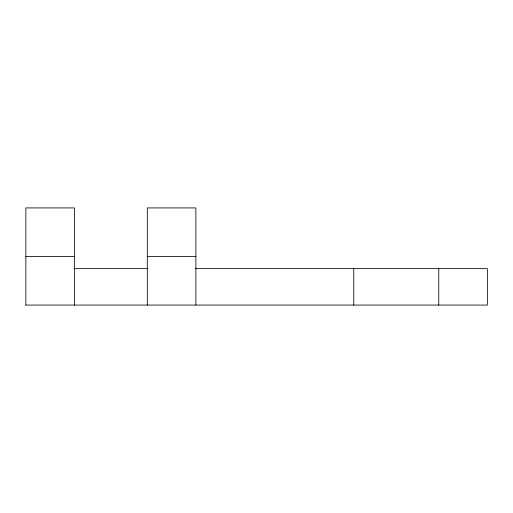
<?xml version="1.0" encoding="UTF-8"?>
<svg xmlns="http://www.w3.org/2000/svg" width="513" height="513" viewBox="0 0 513 513"><rect width="100%" height="100%" fill="white"/><g stroke="black" fill="none" stroke-linecap="round" stroke-linejoin="round"><path stroke-width="0.77" d="M25.862 256.5L74.443 256.5M147.308 256.5L195.883 256.5M73.968 268.645L147.744 268.645M195.543 268.645L487.35 268.645L487.35 305.075L25.65 305.075M438.775 268.645L438.775 305.075M353.765 268.645L353.765 305.075M195.883 305.075L195.883 207.925L147.308 207.925L147.308 305.075M74.443 305.075L74.443 207.925L25.862 207.925L25.862 305.075"/></g></svg>
